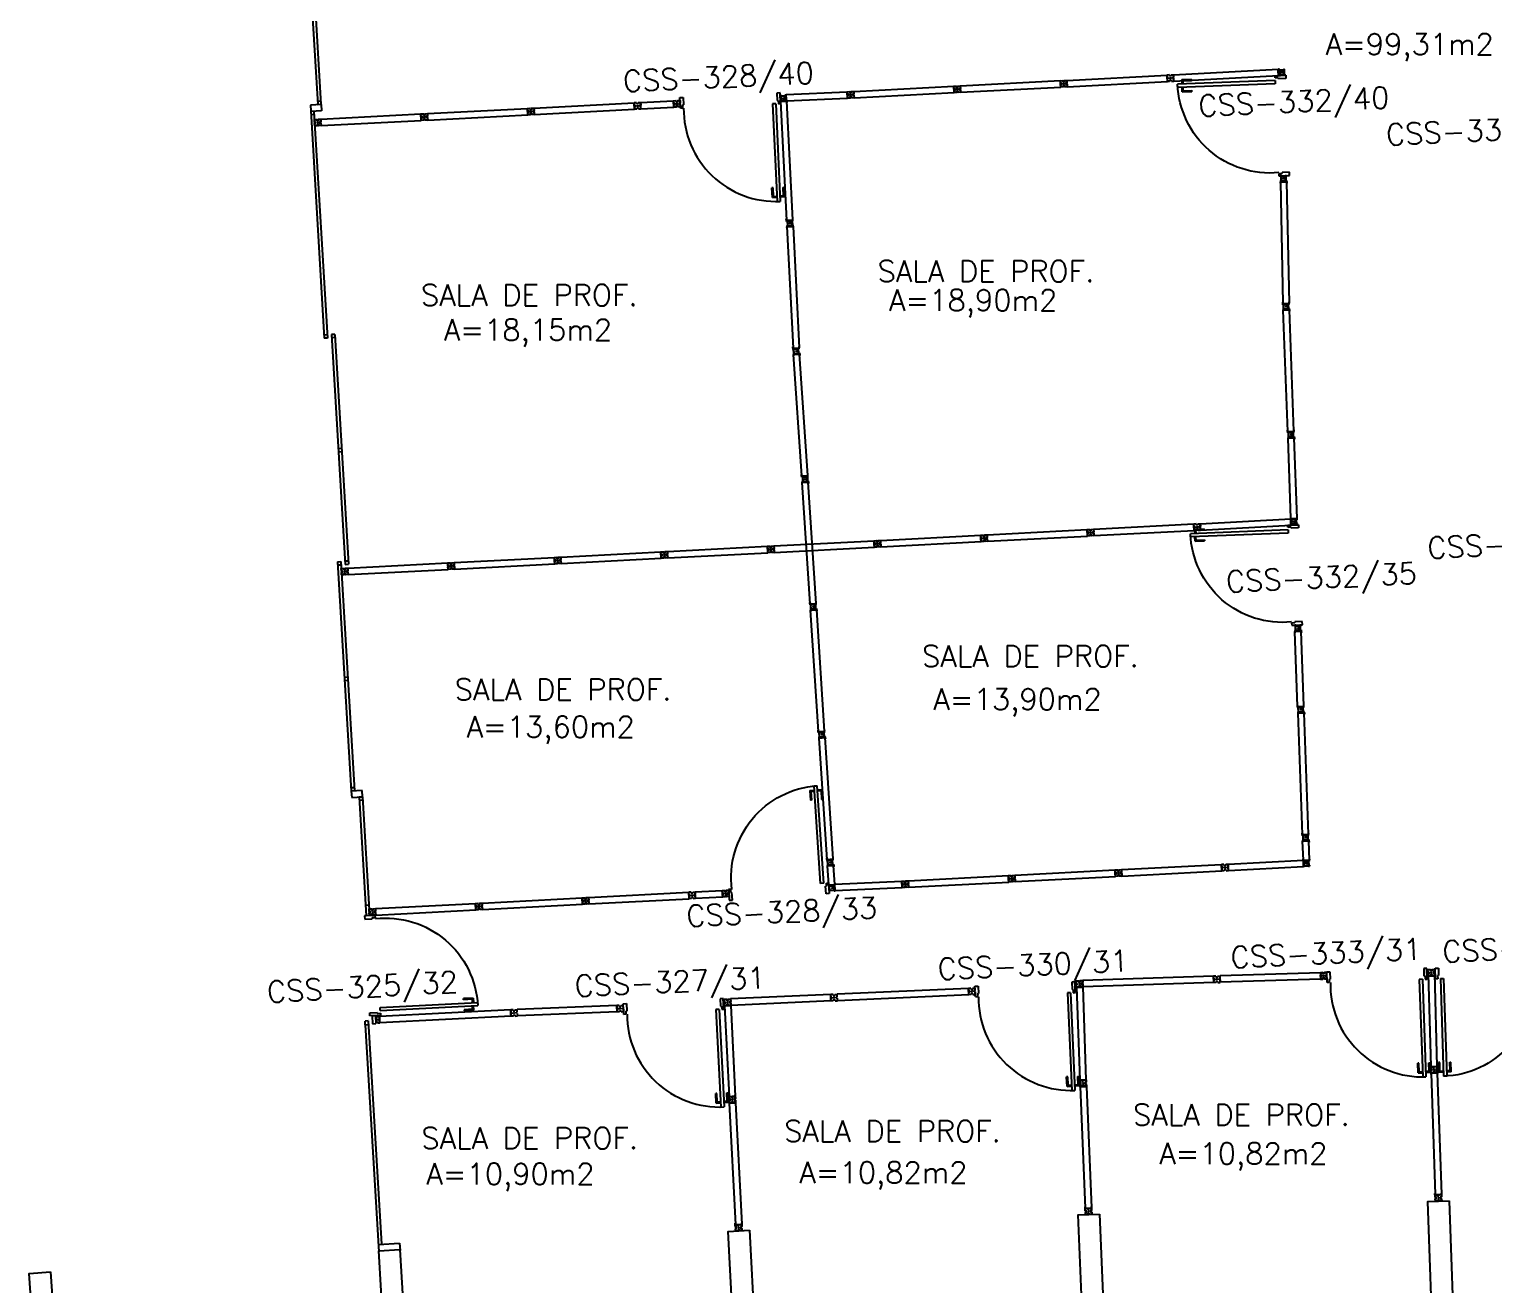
# Model space of a CAD drawing. Extents: x -152 to 150, y 325 to 437.
# Drawn here: x -25.86 to -12.14, y 384.86 to 396.62 of the extents above; entities that cross this region are included whole.
import ezdxf
from ezdxf.enums import TextEntityAlignment as Align

# ---------------------------------------------------------------- set-up
doc = ezdxf.new("R2010")
doc.units = 0
doc.header["$LTSCALE"] = 0.01
doc.header["$MEASUREMENT"] = 0
doc.layers.get('0').update_dxf_attribs({"linetype": 'CONTINUOUS'})
for name, color, linetype in [('AREA', 2, 'CONTINUOUS'), ('CARIMBO', 7, 'CONTINUOUS'), ('DIV', 2, 'CONTINUOUS'), ('ESQ', 1, 'CONTINUOUS'), ('ESTR', 3, 'CONTINUOUS'), ('TEXTO', 2, 'CONTINUOUS'), ('TEXTO-ENDEREÇO', 2, 'CONTINUOUS')]:
    doc.layers.add(name, color=color, linetype=linetype)
doc.styles.add('UNB-100', font='simplex.shx', dxfattribs={"height": 3})
doc.styles.add('UNB-100-1', font='simplex.shx', dxfattribs={"height": 0.2})

# ---------------------------------------------------------------- blocks, each defined once
blk = doc.blocks.new('PILAR-SSC')
blk.add_lwpolyline([(0.203, -42.962), (0.203, -44.462), (0.003, -44.462), (0.003, -42.962)], close=True)
blk = doc.blocks.new('DIVMT-SSC')
for p, q in [((0, 0.005), (0, -0.005)), ((0, -0.005), (0, 0.005)), ((-0.03, -0.03), (-0.03, -0.97)), ((0.006, -0.03), (-0.006, -0.03)), ((-0.005, 0), (0.005, 0)), ((0.005, 0), (-0.005, 0)), ((0.006, -0.02), (0.006, -0.03)), ((0.03, -0.03), (0.03, -0.97)), ((0.03, -0.97), (-0.03, -0.97)), ((-0.006, -0.98), (-0.006, -0.97)), ((-0.006, -0.98), (0.006, -0.98)), ((0.006, -1.001), (-0.006, -1.001)), ((0.005, -0.97), (-0.005, -0.97)), ((0, -0.994), (0, -1.007)), ((0, -1.02), (0, -1.021)), ((0.006, -0.98), (0.006, -0.97))]:
    blk.add_line(p, q)
blk.add_lwpolyline([(0.006, -0.02), (-0.006, -0.02), (0.006, -0.02), (0.006, -0.03), (0.03, -0.03), (0.03, -0.008), (0.02, -0.008), (0.02, 0.008), (0.03, 0.008), (0.03, 0.03), (0.006, 0.03), (0.006, 0.02), (-0.006, 0.02), (-0.006, 0.03), (-0.03, 0.03), (-0.03, 0.008), (-0.02, 0.008), (-0.02, -0.008), (-0.03, -0.008), (-0.03, -0.03), (-0.006, -0.03), (-0.006, -0.02), (-0.006, -0.03)])
blk = doc.blocks.new('PDV2E-SSC')
at = {"layer": 'DIV'}
for p, q in [((0.076, 0.05), (0.076, 0.965)), ((0.106, 0.965), (0.076, 0.965)), ((0.106, 0.05), (0.106, 0.965)), ((0.034, 0.925), (0.034, 0.835)), ((0.034, 0.925), (0.074, 0.925)), ((0.044, 0.835), (0.034, 0.835)), ((0.044, 0.915), (0.044, 0.835)), ((0.044, 0.915), (0.074, 0.915)), ((0.148, 0.925), (0.108, 0.925)), ((0.138, 0.915), (0.108, 0.915)), ((0.138, 0.915), (0.138, 0.835)), ((0.138, 0.835), (0.148, 0.835)), ((0.148, 0.925), (0.148, 0.835)), ((0.031, 0.05), (0.031, -0.05)), ((0.051, 0.05), (0.031, 0.05)), ((0.051, 0.02), (0.051, 0.05)), ((0.051, 0.02), (0.061, 0.02)), ((0.061, -0.05), (0.061, 0.02)), ((0.076, 0.05), (0.106, 0.05)), ((0.95, 0.02), (0.94, 0.02)), ((0.94, -0.05), (0.94, 0.02)), ((0.95, 0.02), (0.95, 0.05)), ((0.95, 0.05), (0.97, 0.05)), ((0.97, 0.05), (0.97, 0.035)), ((0.97, 0.035), (0.97, -0.035)), ((0.031, -0.05), (0.061, -0.05)), ((0.97, -0.05), (0.94, -0.05)), ((0.97, -0.035), (0.97, -0.05))]:
    blk.add_line(p, q, dxfattribs=at)
at = {"layer": 'DIV', "color": 1}
blk.add_arc((0.076, 0.1), 0.865, 356.6786, 90, dxfattribs=at)
blk = doc.blocks.new('MTINI-SSC')
for p, q in [((-0.03, 0.008), (-0.03, 0.028)), ((-0.03, 0.028), (-0.008, 0.028)), ((-0.03, 0.008), (-0.02, 0.008)), ((-0.02, 0), (-0.02, 0.008)), ((-0.001, 0), (-0.02, 0)), ((-0.008, 0.019), (-0.008, 0.028)), ((0.008, 0.019), (-0.008, 0.019)), ((0.005, 0), (-0.005, 0)), ((0.02, 0), (-0.001, 0)), ((0, -0.005), (0, 0.005)), ((0.008, 0.019), (0.008, 0.028)), ((0.03, 0.028), (0.008, 0.028)), ((0.03, 0.008), (0.02, 0.008)), ((0.02, 0), (0.02, 0.008)), ((0.03, 0.008), (0.03, 0.028))]:
    blk.add_line(p, q)
blk = doc.blocks.new('A$C73356FFD')
at = {"layer": 'DIV'}
for p, q in [((0.025, 0.03), (0.035, 0.03)), ((0.035, 0.03), (0.025, 0.03)), ((0.03, 0.025), (0.03, 0.035)), ((0.03, 0.035), (0.03, 0.025))]:
    blk.add_line(p, q, dxfattribs=at)
blk.add_lwpolyline([(0.009, 0.036), (0, 0.036), (0, 0.06), (0.022, 0.06), (0.022, 0.05), (0.038, 0.05), (0.038, 0.06), (0.06, 0.06), (0.06, 0.036), (0.05, 0.036), (0.05, 0.024), (0.06, 0.024), (0.06, 0), (0.038, 0), (0.038, 0.01), (0.022, 0.01), (0.022, 0), (0, 0), (0, 0.024), (0.009, 0.024)], close=True, dxfattribs=at)
blk = doc.blocks.new('A$C282A6B1B')
at = {"linetype": 'Continuous'}
blk.add_blockref('A$C73356FFD', (0, 0), dxfattribs=at)
blk = doc.blocks.new('DIV12-SSC')
for p, q in [((-0.005, 0), (0.005, 0)), ((0, -0.005), (0, 0.005)), ((0.024, 0.019), (0.029, 0.019)), ((0.024, 0.019), (0.024, 0.017)), ((0.024, 0.017), (0.029, 0.017)), ((0.029, 0.03), (0.043, 0.03)), ((0.029, 0.019), (0.029, 0.03)), ((0.029, -0.017), (0.029, 0.017)), ((0.03, 0.029), (1.169, 0.029)), ((0.03, -0.029), (0.03, 0.029)), ((0.043, 0.03), (0.043, 0.029)), ((1.157, 0.03), (1.157, 0.029)), ((1.171, 0.03), (1.157, 0.03)), ((1.169, -0.029), (1.169, 0.029)), ((1.171, 0.019), (1.171, 0.03)), ((1.176, 0.019), (1.171, 0.019)), ((1.176, 0.017), (1.171, 0.017)), ((1.171, -0.017), (1.171, 0.017)), ((1.176, 0.019), (1.176, 0.017)), ((1.195, 0), (1.205, 0)), ((1.2, -0.005), (1.2, 0.005)), ((0.024, -0.017), (0.029, -0.017)), ((0.024, -0.017), (0.024, -0.019)), ((0.024, -0.019), (0.029, -0.019)), ((0.029, -0.031), (0.029, -0.019)), ((0.029, -0.031), (0.043, -0.031)), ((0.03, -0.029), (1.169, -0.029)), ((0.043, -0.029), (0.043, -0.031)), ((1.157, -0.029), (1.157, -0.031)), ((1.171, -0.031), (1.157, -0.031)), ((1.176, -0.017), (1.171, -0.017)), ((1.176, -0.019), (1.171, -0.019)), ((1.171, -0.031), (1.171, -0.019)), ((1.176, -0.017), (1.176, -0.019))]:
    blk.add_line(p, q)
blk = doc.blocks.new('MTDIV-SSC')
for p, q in [((-0.0185, 0.0285), (-0.0285, 0.0285)), ((-0.0285, 0.0185), (-0.0285, 0.0285)), ((-0.0265, 0.0185), (-0.0285, 0.0185)), ((-0.0265, 0.0265), (-0.0185, 0.0265)), ((-0.0265, 0.0235), (-0.0265, 0.0265)), ((-0.0215, 0.0235), (-0.0265, 0.0235)), ((-0.0265, 0.0235), (0.0265, 0.0235)), ((-0.0265, 0.0215), (-0.0235, 0.0215)), ((-0.0265, 0.0185), (-0.0265, 0.0215)), ((-0.0235, 0.0215), (-0.0235, -0.0215)), ((-0.0215, 0.0235), (-0.0215, 0.0215)), ((-0.0215, 0.0215), (0.0215, 0.0215)), ((-0.0215, 0.0195), (-0.0215, -0.0195)), ((-0.0215, 0.0195), (0.0195, 0.0195)), ((-0.0185, 0.0265), (-0.0185, 0.0285)), ((-0.0049, 0), (0.0049, 0)), ((0, -0.0049), (0, 0.0049)), ((0.0195, 0.0095), (0.0115, 0.0095)), ((0.0115, 0.0095), (0.0115, 0.0075)), ((0.0215, 0.0075), (0.0115, 0.0075)), ((0.0135, 0.0075), (0.0135, 0.0055)), ((0.0215, 0.0055), (0.0135, 0.0055)), ((0.0185, 0.0285), (0.0285, 0.0285)), ((0.0185, 0.0265), (0.0185, 0.0285)), ((0.0185, 0.0265), (0.0265, 0.0265)), ((0.0195, 0.0195), (0.0195, 0.0095)), ((0.0215, 0.0235), (0.0265, 0.0235)), ((0.0215, 0.0235), (0.0215, 0.0075)), ((0.0215, 0.0055), (0.0215, -0.0055)), ((0.0265, 0.0215), (0.0235, 0.0215)), ((0.0235, 0.0215), (0.0235, -0.0215)), ((0.0265, 0.0235), (0.0265, 0.0265)), ((0.0265, 0.0185), (0.0265, 0.0215)), ((0.0265, 0.0185), (0.0285, 0.0185)), ((0.0285, 0.0185), (0.0285, 0.0285)), ((-0.0285, -0.0185), (-0.0265, -0.0185)), ((-0.0285, -0.0185), (-0.0285, -0.0285)), ((-0.0185, -0.0285), (-0.0285, -0.0285)), ((-0.0265, -0.0185), (-0.0265, -0.0215)), ((-0.0265, -0.0215), (-0.0235, -0.0215)), ((-0.0215, -0.0235), (-0.0265, -0.0235)), ((-0.0265, -0.0235), (-0.0265, -0.0265)), ((0.0265, -0.0235), (-0.0265, -0.0235)), ((-0.0185, -0.0265), (-0.0265, -0.0265)), ((-0.0215, -0.0195), (0.0195, -0.0195)), ((-0.0215, -0.0215), (-0.0215, -0.0235)), ((-0.0215, -0.0215), (0.0215, -0.0215)), ((-0.0185, -0.0265), (-0.0185, -0.0285)), ((0.0215, -0.0075), (0.0115, -0.0075)), ((0.0115, -0.0075), (0.0115, -0.0095)), ((0.0195, -0.0095), (0.0115, -0.0095)), ((0.0215, -0.0055), (0.0135, -0.0055)), ((0.0135, -0.0055), (0.0135, -0.0075)), ((0.0265, -0.0265), (0.0185, -0.0265)), ((0.0185, -0.0265), (0.0185, -0.0285)), ((0.0185, -0.0285), (0.0285, -0.0285)), ((0.0195, -0.0095), (0.0195, -0.0195)), ((0.0215, -0.0075), (0.0215, -0.0235)), ((0.0215, -0.0235), (0.0265, -0.0235)), ((0.0265, -0.0215), (0.0235, -0.0215)), ((0.0285, -0.0185), (0.0265, -0.0185)), ((0.0265, -0.0185), (0.0265, -0.0215)), ((0.0265, -0.0235), (0.0265, -0.0265)), ((0.0285, -0.0185), (0.0285, -0.0285))]:
    blk.add_line(p, q)

msp = doc.modelspace()

# ---------------------------------------------------------------- linework, layer by layer
at = {"layer": 'DIV'}
for p, q in [((-15.18, 396.194), (-15.202, 396.193)), ((-15.201, 396.169), (-15.202, 396.193)), ((-15.18, 396.194), (-15.18, 396.184)), ((-15.164, 396.185), (-15.18, 396.184)), ((-15.164, 396.195), (-15.142, 396.196)), ((-15.164, 396.195), (-15.164, 396.185)), ((-15.142, 396.196), (-14.16, 396.248)), ((-15.142, 396.196), (-15.141, 396.172)), ((-15.139, 396.136), (-15.142, 396.196)), ((-15.142, 396.196), (-15.141, 396.175)), ((-15.141, 396.175), (-15.142, 396.193)), ((-15.139, 396.136), (-14.158, 396.188)), ((-14.158, 396.188), (-14.16, 396.248)), ((-14.15, 396.224), (-14.159, 396.224)), ((-14.159, 396.213), (-14.159, 396.223)), ((-14.149, 396.212), (-14.159, 396.212)), ((-14.15, 396.224), (-14.149, 396.212)), ((-14.135, 396.218), (-14.122, 396.219)), ((-14.134, 396.218), (-14.123, 396.219)), ((-14.128, 396.212), (-14.129, 396.225)), ((-14.129, 396.224), (-14.128, 396.213)), ((-14.109, 396.219), (-14.108, 396.219)), ((-15.191, 396.169), (-15.201, 396.169)), ((-15.191, 396.157), (-15.2, 396.157)), ((-15.2, 396.157), (-15.199, 396.133)), ((-15.177, 396.134), (-15.199, 396.133)), ((-15.191, 396.157), (-15.191, 396.169)), ((-15.162, 396.145), (-15.178, 396.144)), ((-15.177, 396.134), (-15.178, 396.144)), ((-15.165, 396.165), (-15.176, 396.164)), ((-15.176, 396.164), (-15.165, 396.165)), ((-15.17, 396.159), (-15.171, 396.17)), ((-15.171, 396.17), (-15.17, 396.159)), ((-15.161, 396.135), (-15.162, 396.145)), ((-15.161, 396.135), (-15.139, 396.136)), ((-15.15, 396.16), (-15.15, 396.172)), ((-15.15, 396.172), (-15.141, 396.172)), ((-15.15, 396.172), (-15.15, 396.16)), ((-15.15, 396.172), (-15.141, 396.172)), ((-15.15, 396.16), (-15.14, 396.16)), ((-15.15, 396.16), (-15.14, 396.16)), ((-15.14, 396.161), (-15.141, 396.171)), ((-15.139, 396.136), (-15.14, 396.16)), ((-20.173, 395.934), (-20.195, 395.933)), ((-20.194, 395.909), (-20.195, 395.933)), ((-20.185, 395.909), (-20.194, 395.909)), ((-20.184, 395.897), (-20.185, 395.909)), ((-20.173, 395.934), (-20.173, 395.924)), ((-20.157, 395.925), (-20.173, 395.924)), ((-20.159, 395.904), (-20.169, 395.904)), ((-20.169, 395.904), (-20.159, 395.904)), ((-20.164, 395.899), (-20.164, 395.909)), ((-20.164, 395.909), (-20.164, 395.899)), ((-20.157, 395.935), (-20.135, 395.936)), ((-20.157, 395.935), (-20.157, 395.925)), ((-20.144, 395.911), (-20.134, 395.912)), ((-20.144, 395.911), (-20.134, 395.912)), ((-20.143, 395.899), (-20.144, 395.911)), ((-20.144, 395.911), (-20.143, 395.899)), ((-20.143, 395.899), (-20.134, 395.9)), ((-20.143, 395.899), (-20.134, 395.9)), ((-20.135, 395.936), (-19.825, 395.952)), ((-20.135, 395.936), (-20.134, 395.912)), ((-20.132, 395.876), (-20.135, 395.936)), ((-20.135, 395.936), (-20.134, 395.915)), ((-20.134, 395.915), (-20.135, 395.933)), ((-20.134, 395.901), (-20.134, 395.911)), ((-20.132, 395.876), (-20.134, 395.9)), ((-19.822, 395.892), (-19.825, 395.952)), ((-19.815, 395.928), (-19.824, 395.928)), ((-19.824, 395.917), (-19.824, 395.927)), ((-19.814, 395.916), (-19.823, 395.916)), ((-19.815, 395.928), (-19.814, 395.916)), ((-19.8, 395.923), (-19.786, 395.924)), ((-19.793, 395.917), (-19.794, 395.93)), ((-19.774, 395.924), (-19.773, 395.925)), ((-18.826, 395.947), (-18.814, 395.948)), ((-18.826, 395.947), (-18.826, 395.933)), ((-18.824, 395.933), (-18.826, 395.933)), ((-18.824, 395.945), (-18.767, 395.948)), ((-18.824, 395.945), (-18.767, 394.833)), ((-18.815, 395.953), (-18.814, 395.948)), ((-18.813, 395.953), (-18.815, 395.953)), ((-18.813, 395.953), (-18.812, 395.948)), ((-18.812, 395.948), (-18.779, 395.949)), ((-18.802, 395.977), (-18.792, 395.977)), ((-18.798, 395.982), (-18.797, 395.972)), ((-18.78, 395.954), (-18.779, 395.949)), ((-18.778, 395.954), (-18.78, 395.954)), ((-18.778, 395.954), (-18.777, 395.949)), ((-18.777, 395.949), (-18.765, 395.95)), ((-18.771, 396.01), (-18.198, 396.037)), ((-18.767, 395.95), (-18.771, 396.01)), ((-18.769, 395.975), (-18.769, 395.985)), ((-18.767, 395.95), (-18.195, 395.977)), ((-18.767, 395.948), (-18.71, 394.836)), ((-18.765, 395.936), (-18.767, 395.936)), ((-18.765, 395.95), (-18.765, 395.936)), ((-18.195, 395.977), (-18.198, 396.037)), ((-18.187, 396.013), (-18.197, 396.013)), ((-18.196, 396.002), (-18.197, 396.012)), ((-18.187, 396.001), (-18.196, 396.001)), ((-18.187, 396.013), (-18.187, 396.001)), ((-18.173, 396.008), (-18.159, 396.009)), ((-18.166, 396.002), (-18.166, 396.015)), ((-18.147, 396.009), (-18.146, 396.009)), ((-20.184, 395.897), (-20.193, 395.897)), ((-20.193, 395.897), (-20.192, 395.873)), ((-20.17, 395.874), (-20.192, 395.873)), ((-20.155, 395.885), (-20.171, 395.884)), ((-20.17, 395.874), (-20.171, 395.884)), ((-20.154, 395.875), (-20.155, 395.885)), ((-20.154, 395.875), (-20.132, 395.876)), ((-20.132, 395.876), (-19.822, 395.892)), ((-18.768, 394.846), (-18.77, 394.846)), ((-18.769, 394.831), (-18.77, 394.846)), ((-18.769, 394.831), (-18.757, 394.832)), ((-18.767, 394.833), (-18.71, 394.836)), ((-18.757, 394.827), (-18.757, 394.832)), ((-18.755, 394.827), (-18.757, 394.827)), ((-18.755, 394.832), (-18.722, 394.834)), ((-18.755, 394.827), (-18.755, 394.832)), ((-18.742, 394.804), (-18.732, 394.805)), ((-18.738, 394.809), (-18.737, 394.799)), ((-18.722, 394.829), (-18.722, 394.834)), ((-18.72, 394.829), (-18.722, 394.829)), ((-18.72, 394.834), (-18.708, 394.834)), ((-18.72, 394.829), (-18.72, 394.834)), ((-18.709, 394.849), (-18.711, 394.849)), ((-18.708, 394.834), (-18.709, 394.849)), ((-14.069, 392.794), (-14.057, 392.794)), ((-14.069, 392.794), (-14.069, 392.78)), ((-14.067, 392.78), (-14.069, 392.78)), ((-14.067, 392.792), (-14.01, 392.794)), ((-14.04, 392.037), (-14.067, 392.792)), ((-14.056, 392.799), (-14.058, 392.799)), ((-14.058, 392.799), (-14.057, 392.794)), ((-14.056, 392.799), (-14.055, 392.794)), ((-14.055, 392.794), (-14.022, 392.796)), ((-14.045, 392.823), (-14.035, 392.824)), ((-14.04, 392.818), (-14.04, 392.829)), ((-14.021, 392.801), (-14.023, 392.801)), ((-14.023, 392.801), (-14.022, 392.796)), ((-14.021, 392.801), (-14.02, 392.796)), ((-14.02, 392.796), (-14.008, 392.796)), ((-13.983, 392.039), (-14.01, 392.794)), ((-14.008, 392.782), (-14.01, 392.782)), ((-14.008, 392.796), (-14.008, 392.782)), ((-14.929, 391.987), (-14.951, 391.986)), ((-14.949, 391.962), (-14.951, 391.986)), ((-14.94, 391.963), (-14.949, 391.962)), ((-14.939, 391.951), (-14.949, 391.95)), ((-14.949, 391.95), (-14.947, 391.926)), ((-14.926, 391.927), (-14.947, 391.926)), ((-14.939, 391.951), (-14.94, 391.963)), ((-14.929, 391.987), (-14.928, 391.977)), ((-14.912, 391.978), (-14.928, 391.977)), ((-14.91, 391.938), (-14.926, 391.937)), ((-14.926, 391.927), (-14.926, 391.937)), ((-14.914, 391.958), (-14.924, 391.957)), ((-14.924, 391.957), (-14.914, 391.958)), ((-14.919, 391.952), (-14.919, 391.963)), ((-14.919, 391.963), (-14.919, 391.952)), ((-14.913, 391.988), (-14.891, 391.989)), ((-14.913, 391.988), (-14.912, 391.978)), ((-14.91, 391.928), (-14.91, 391.938)), ((-14.91, 391.928), (-14.888, 391.929)), ((-14.898, 391.953), (-14.899, 391.965)), ((-14.899, 391.965), (-14.889, 391.965)), ((-14.899, 391.965), (-14.898, 391.953)), ((-14.899, 391.965), (-14.889, 391.965)), ((-14.898, 391.953), (-14.889, 391.953)), ((-14.898, 391.953), (-14.889, 391.953)), ((-14.891, 391.989), (-14.042, 392.035)), ((-14.891, 391.989), (-14.889, 391.965)), ((-14.888, 391.929), (-14.891, 391.989)), ((-14.891, 391.989), (-14.89, 391.968)), ((-14.89, 391.968), (-14.891, 391.986)), ((-14.889, 391.954), (-14.889, 391.964)), ((-14.888, 391.929), (-14.889, 391.953)), ((-14.888, 391.929), (-14.04, 391.975)), ((-14.042, 392.035), (-14.042, 392.049)), ((-14.04, 392.049), (-14.042, 392.049)), ((-14.04, 391.976), (-14.042, 392.036)), ((-14.042, 392.035), (-14.03, 392.035)), ((-14.032, 392.013), (-14.041, 392.012)), ((-14.041, 392.001), (-14.041, 392.011)), ((-14.031, 392.001), (-14.041, 392)), ((-14.04, 392.037), (-13.983, 392.039)), ((-14.032, 392.013), (-14.031, 392.001)), ((-14.03, 392.03), (-14.03, 392.035)), ((-14.028, 392.03), (-14.03, 392.03)), ((-14.028, 392.035), (-13.995, 392.036)), ((-14.028, 392.03), (-14.028, 392.035)), ((-14.017, 392.007), (-14.004, 392.007)), ((-14.01, 392.001), (-14.011, 392.013)), ((-13.995, 392.031), (-13.995, 392.036)), ((-13.993, 392.031), (-13.995, 392.031)), ((-13.993, 392.036), (-13.981, 392.037)), ((-13.993, 392.031), (-13.993, 392.036)), ((-13.991, 392.008), (-13.99, 392.008)), ((-13.981, 392.051), (-13.983, 392.051)), ((-13.981, 392.037), (-13.981, 392.051)), ((-14.005, 390.982), (-13.993, 390.982)), ((-14.005, 390.982), (-14.004, 390.968)), ((-14.002, 390.968), (-14.004, 390.968)), ((-14.003, 390.98), (-13.946, 390.982)), ((-13.978, 390.276), (-14.003, 390.98)), ((-13.991, 390.987), (-13.993, 390.987)), ((-13.993, 390.987), (-13.993, 390.982)), ((-13.991, 390.987), (-13.991, 390.982)), ((-13.991, 390.982), (-13.958, 390.984)), ((-13.98, 391.011), (-13.97, 391.012)), ((-13.975, 391.006), (-13.975, 391.017)), ((-13.956, 390.989), (-13.958, 390.989)), ((-13.958, 390.989), (-13.958, 390.984)), ((-13.956, 390.989), (-13.956, 390.984)), ((-13.956, 390.984), (-13.944, 390.984)), ((-13.921, 390.278), (-13.946, 390.982)), ((-13.943, 390.97), (-13.945, 390.97)), ((-13.944, 390.984), (-13.943, 390.97)), ((-13.979, 390.274), (-13.98, 390.289)), ((-13.978, 390.289), (-13.98, 390.289)), ((-13.979, 390.274), (-13.967, 390.275)), ((-13.978, 390.276), (-13.921, 390.278)), ((-13.967, 390.27), (-13.967, 390.275)), ((-13.965, 390.275), (-13.932, 390.276)), ((-13.965, 390.27), (-13.965, 390.275)), ((-13.932, 390.271), (-13.932, 390.276)), ((-13.931, 390.276), (-13.919, 390.277)), ((-13.93, 390.271), (-13.931, 390.276)), ((-13.919, 390.291), (-13.921, 390.291)), ((-13.919, 390.277), (-13.919, 390.291)), ((-13.965, 390.27), (-13.967, 390.27)), ((-13.953, 390.247), (-13.943, 390.247)), ((-13.948, 390.242), (-13.948, 390.252)), ((-13.93, 390.271), (-13.932, 390.271)), ((-13.909, 389.048), (-13.898, 389.048)), ((-13.903, 389.043), (-13.904, 389.053)), ((-13.933, 389.018), (-13.921, 389.019)), ((-13.933, 389.018), (-13.932, 389.004)), ((-13.93, 389.004), (-13.932, 389.004)), ((-13.931, 389.016), (-13.874, 389.018)), ((-13.924, 388.836), (-13.931, 389.016)), ((-13.919, 389.024), (-13.921, 389.024)), ((-13.921, 389.024), (-13.921, 389.019)), ((-13.919, 389.024), (-13.919, 389.019)), ((-13.919, 389.019), (-13.886, 389.02)), ((-13.884, 389.025), (-13.886, 389.025)), ((-13.886, 389.025), (-13.886, 389.02)), ((-13.884, 389.025), (-13.884, 389.02)), ((-13.884, 389.02), (-13.872, 389.021)), ((-13.867, 388.838), (-13.874, 389.018)), ((-13.871, 389.006), (-13.873, 389.006)), ((-13.872, 389.021), (-13.871, 389.006)), ((-18.386, 388.786), (-18.374, 388.787)), ((-18.386, 388.786), (-18.385, 388.772)), ((-18.383, 388.772), (-18.385, 388.772)), ((-18.383, 388.784), (-18.327, 388.788)), ((-18.371, 388.604), (-18.383, 388.784)), ((-18.374, 388.792), (-18.374, 388.787)), ((-18.372, 388.792), (-18.374, 388.792)), ((-18.372, 388.792), (-18.372, 388.787)), ((-18.372, 388.787), (-18.339, 388.789)), ((-18.362, 388.816), (-18.352, 388.817)), ((-18.357, 388.811), (-18.357, 388.821)), ((-18.339, 388.794), (-18.339, 388.789)), ((-18.337, 388.794), (-18.339, 388.794)), ((-18.337, 388.794), (-18.337, 388.789)), ((-18.337, 388.789), (-18.325, 388.79)), ((-18.314, 388.608), (-18.327, 388.788)), ((-18.324, 388.776), (-18.326, 388.775)), ((-18.325, 388.79), (-18.324, 388.776)), ((-14.668, 388.797), (-14.69, 388.796)), ((-14.689, 388.772), (-14.69, 388.796)), ((-14.679, 388.773), (-14.689, 388.772)), ((-14.679, 388.761), (-14.679, 388.773)), ((-14.668, 388.797), (-14.668, 388.787)), ((-14.652, 388.788), (-14.668, 388.787)), ((-14.654, 388.768), (-14.664, 388.767)), ((-14.664, 388.767), (-14.654, 388.768)), ((-14.658, 388.763), (-14.659, 388.773)), ((-14.659, 388.773), (-14.658, 388.763)), ((-14.652, 388.798), (-14.63, 388.799)), ((-14.652, 388.798), (-14.652, 388.788)), ((-14.638, 388.763), (-14.638, 388.775)), ((-14.638, 388.775), (-14.629, 388.775)), ((-14.638, 388.775), (-14.638, 388.763)), ((-14.638, 388.775), (-14.629, 388.775)), ((-14.63, 388.799), (-13.924, 388.836)), ((-14.63, 388.799), (-14.629, 388.775)), ((-14.627, 388.739), (-14.63, 388.799)), ((-14.63, 388.799), (-14.629, 388.778)), ((-14.629, 388.778), (-14.63, 388.796)), ((-14.628, 388.764), (-14.629, 388.774)), ((-14.627, 388.739), (-13.922, 388.776)), ((-13.926, 388.834), (-13.927, 388.849)), ((-13.925, 388.849), (-13.927, 388.849)), ((-13.926, 388.834), (-13.914, 388.835)), ((-13.924, 388.836), (-13.867, 388.838)), ((-13.922, 388.777), (-13.924, 388.837)), ((-13.913, 388.814), (-13.923, 388.813)), ((-13.923, 388.802), (-13.923, 388.812)), ((-13.913, 388.802), (-13.923, 388.801)), ((-13.914, 388.83), (-13.914, 388.835)), ((-13.912, 388.83), (-13.914, 388.83)), ((-13.913, 388.814), (-13.913, 388.802)), ((-13.912, 388.835), (-13.879, 388.836)), ((-13.912, 388.83), (-13.912, 388.835)), ((-13.9, 388.807), (-13.89, 388.807)), ((-13.899, 388.808), (-13.885, 388.808)), ((-13.894, 388.802), (-13.895, 388.812)), ((-13.892, 388.802), (-13.892, 388.814)), ((-13.879, 388.831), (-13.879, 388.836)), ((-13.877, 388.831), (-13.879, 388.831)), ((-13.877, 388.831), (-13.877, 388.836)), ((-13.877, 388.836), (-13.865, 388.836)), ((-13.873, 388.809), (-13.872, 388.809)), ((-13.866, 388.851), (-13.868, 388.851)), ((-13.865, 388.836), (-13.866, 388.851)), ((-18.314, 388.611), (-17.686, 388.64)), ((-17.683, 388.58), (-17.686, 388.64)), ((-14.679, 388.761), (-14.688, 388.76)), ((-14.688, 388.76), (-14.687, 388.736)), ((-14.665, 388.737), (-14.687, 388.736)), ((-14.65, 388.748), (-14.666, 388.747)), ((-14.665, 388.737), (-14.666, 388.747)), ((-14.649, 388.738), (-14.65, 388.748)), ((-14.649, 388.738), (-14.627, 388.739)), ((-14.638, 388.763), (-14.628, 388.763)), ((-14.638, 388.763), (-14.628, 388.763)), ((-14.627, 388.739), (-14.628, 388.763)), ((-19.661, 388.537), (-19.683, 388.536)), ((-19.682, 388.512), (-19.683, 388.536)), ((-19.673, 388.512), (-19.682, 388.512)), ((-19.672, 388.5), (-19.682, 388.5)), ((-19.682, 388.5), (-19.68, 388.476)), ((-19.672, 388.5), (-19.673, 388.512)), ((-19.661, 388.537), (-19.661, 388.527)), ((-19.645, 388.528), (-19.661, 388.527)), ((-19.647, 388.508), (-19.657, 388.507)), ((-19.657, 388.507), (-19.647, 388.508)), ((-19.652, 388.502), (-19.652, 388.512)), ((-19.652, 388.512), (-19.652, 388.502)), ((-19.645, 388.538), (-19.623, 388.539)), ((-19.645, 388.538), (-19.645, 388.528)), ((-19.632, 388.514), (-19.622, 388.515)), ((-19.632, 388.514), (-19.622, 388.515)), ((-19.631, 388.502), (-19.632, 388.514)), ((-19.632, 388.514), (-19.631, 388.502)), ((-19.631, 388.502), (-19.622, 388.503)), ((-19.631, 388.502), (-19.622, 388.503)), ((-19.623, 388.539), (-19.369, 388.552)), ((-19.623, 388.539), (-19.622, 388.515)), ((-19.62, 388.479), (-19.623, 388.539)), ((-19.623, 388.539), (-19.622, 388.518)), ((-19.622, 388.518), (-19.623, 388.536)), ((-19.622, 388.504), (-19.622, 388.514)), ((-19.62, 388.479), (-19.622, 388.503)), ((-19.62, 388.479), (-19.365, 388.492)), ((-19.365, 388.492), (-19.369, 388.552)), ((-19.358, 388.529), (-19.367, 388.528)), ((-19.367, 388.517), (-19.367, 388.527)), ((-19.357, 388.517), (-19.367, 388.516)), ((-19.358, 388.529), (-19.357, 388.517)), ((-19.343, 388.523), (-19.33, 388.524)), ((-19.336, 388.517), (-19.337, 388.53)), ((-19.317, 388.525), (-19.316, 388.525)), ((-18.372, 388.617), (-18.374, 388.616)), ((-18.373, 388.602), (-18.374, 388.616)), ((-18.373, 388.602), (-18.361, 388.603)), ((-18.371, 388.604), (-18.314, 388.608)), ((-18.361, 388.598), (-18.361, 388.603)), ((-18.359, 388.598), (-18.361, 388.598)), ((-18.359, 388.603), (-18.326, 388.605)), ((-18.359, 388.598), (-18.359, 388.603)), ((-18.346, 388.575), (-18.336, 388.576)), ((-18.341, 388.57), (-18.341, 388.581)), ((-18.326, 388.6), (-18.326, 388.605)), ((-18.324, 388.6), (-18.326, 388.6)), ((-18.324, 388.605), (-18.312, 388.606)), ((-18.324, 388.6), (-18.324, 388.605)), ((-18.313, 388.62), (-18.315, 388.62)), ((-18.311, 388.551), (-18.314, 388.611)), ((-18.312, 388.606), (-18.313, 388.62)), ((-18.311, 388.551), (-17.683, 388.58)), ((-17.675, 388.616), (-17.685, 388.616)), ((-17.684, 388.605), (-17.685, 388.615)), ((-17.675, 388.604), (-17.684, 388.604)), ((-17.675, 388.616), (-17.675, 388.604)), ((-17.661, 388.611), (-17.647, 388.612)), ((-17.654, 388.605), (-17.654, 388.618)), ((-17.635, 388.612), (-17.634, 388.613)), ((-19.658, 388.477), (-19.68, 388.476)), ((-19.643, 388.488), (-19.659, 388.487)), ((-19.658, 388.477), (-19.659, 388.487)), ((-19.642, 388.478), (-19.643, 388.488)), ((-19.642, 388.478), (-19.62, 388.479)), ((-16.029, 387.677), (-16.019, 387.678)), ((-16.024, 387.682), (-16.024, 387.672)), ((-15.997, 387.703), (-15.988, 387.704)), ((-15.997, 387.703), (-15.997, 387.691)), ((-15.997, 387.691), (-15.987, 387.692)), ((-14.765, 387.749), (-15.99, 387.709)), ((-15.988, 387.649), (-15.99, 387.709)), ((-15.987, 387.693), (-15.988, 387.703)), ((-14.764, 387.689), (-15.988, 387.649)), ((-14.764, 387.689), (-14.765, 387.749)), ((-14.743, 387.749), (-14.765, 387.749)), ((-14.755, 387.725), (-14.765, 387.725)), ((-14.755, 387.725), (-14.765, 387.725)), ((-14.755, 387.713), (-14.764, 387.713)), ((-14.755, 387.713), (-14.764, 387.713)), ((-14.742, 387.689), (-14.764, 387.689)), ((-14.755, 387.725), (-14.755, 387.713)), ((-14.755, 387.713), (-14.755, 387.725)), ((-14.743, 387.749), (-14.743, 387.739)), ((-14.743, 387.739), (-14.727, 387.74)), ((-14.742, 387.699), (-14.726, 387.7)), ((-14.742, 387.689), (-14.742, 387.699)), ((-14.729, 387.72), (-14.74, 387.719)), ((-14.74, 387.719), (-14.729, 387.72)), ((-14.735, 387.725), (-14.734, 387.715)), ((-14.734, 387.715), (-14.735, 387.725)), ((-14.728, 387.75), (-14.706, 387.751)), ((-14.728, 387.75), (-14.727, 387.74)), ((-14.726, 387.69), (-14.726, 387.7)), ((-14.726, 387.69), (-14.704, 387.691)), ((-14.714, 387.726), (-14.705, 387.727)), ((-14.714, 387.714), (-14.714, 387.726)), ((-14.714, 387.714), (-14.704, 387.715)), ((-14.705, 387.727), (-14.706, 387.751)), ((-14.704, 387.715), (-14.704, 387.691)), ((-12.755, 387.772), (-12.729, 386.903)), ((-12.754, 387.751), (-12.697, 387.753)), ((-12.732, 387.783), (-12.722, 387.783)), ((-12.727, 387.788), (-12.727, 387.778)), ((-12.695, 387.775), (-12.672, 386.905)), ((-18.353, 387.577), (-19.292, 387.536)), ((-18.331, 387.577), (-18.353, 387.577)), ((-18.351, 387.517), (-18.353, 387.577)), ((-18.342, 387.553), (-18.352, 387.553)), ((-18.342, 387.553), (-18.352, 387.553)), ((-18.342, 387.541), (-18.352, 387.541)), ((-18.342, 387.541), (-18.352, 387.541)), ((-18.342, 387.541), (-18.342, 387.553)), ((-18.342, 387.553), (-18.342, 387.541)), ((-18.331, 387.577), (-18.33, 387.567)), ((-18.33, 387.567), (-18.314, 387.568)), ((-18.327, 387.548), (-18.317, 387.548)), ((-18.317, 387.548), (-18.327, 387.548)), ((-18.322, 387.543), (-18.322, 387.553)), ((-18.322, 387.553), (-18.322, 387.543)), ((-18.315, 387.578), (-18.293, 387.579)), ((-18.315, 387.578), (-18.314, 387.568)), ((-18.302, 387.554), (-18.292, 387.555)), ((-18.301, 387.542), (-18.302, 387.554)), ((-18.301, 387.542), (-18.292, 387.543)), ((-18.292, 387.555), (-18.293, 387.579)), ((-17.061, 387.635), (-18.292, 387.58)), ((-18.292, 387.543), (-18.291, 387.519)), ((-17.058, 387.576), (-18.289, 387.52)), ((-17.039, 387.636), (-17.061, 387.635)), ((-17.061, 387.635), (-17.06, 387.612)), ((-17.058, 387.576), (-17.061, 387.635)), ((-17.061, 387.635), (-17.06, 387.615)), ((-17.06, 387.615), (-17.061, 387.632)), ((-17.05, 387.612), (-17.06, 387.612)), ((-17.05, 387.612), (-17.06, 387.612)), ((-17.059, 387.601), (-17.06, 387.611)), ((-17.05, 387.6), (-17.059, 387.6)), ((-17.058, 387.576), (-17.059, 387.6)), ((-17.05, 387.6), (-17.059, 387.6)), ((-17.036, 387.577), (-17.058, 387.576)), ((-17.05, 387.6), (-17.05, 387.612)), ((-17.05, 387.612), (-17.05, 387.6)), ((-17.039, 387.636), (-17.038, 387.626)), ((-17.038, 387.626), (-17.022, 387.627)), ((-17.037, 387.587), (-17.021, 387.587)), ((-17.036, 387.577), (-17.037, 387.587)), ((-17.035, 387.607), (-17.024, 387.607)), ((-17.024, 387.607), (-17.035, 387.607)), ((-17.029, 387.602), (-17.03, 387.612)), ((-17.03, 387.612), (-17.029, 387.602)), ((-17.023, 387.637), (-17.001, 387.638)), ((-17.023, 387.637), (-17.022, 387.627)), ((-17.02, 387.577), (-17.021, 387.587)), ((-17.02, 387.577), (-16.998, 387.578)), ((-17.009, 387.602), (-17.009, 387.614)), ((-17.009, 387.614), (-17, 387.614)), ((-17.009, 387.602), (-16.999, 387.602)), ((-17, 387.614), (-17.001, 387.638)), ((-16.999, 387.602), (-16.998, 387.578)), ((-16.051, 387.646), (-15.994, 387.648)), ((-16.051, 387.646), (-16.018, 386.777)), ((-15.991, 387.649), (-15.961, 386.779)), ((-21.351, 387.434), (-22.58, 387.373)), ((-21.329, 387.435), (-21.351, 387.434)), ((-21.351, 387.434), (-21.35, 387.41)), ((-21.348, 387.374), (-21.351, 387.434)), ((-21.351, 387.434), (-21.35, 387.413)), ((-21.35, 387.413), (-21.351, 387.431)), ((-21.341, 387.41), (-21.35, 387.41)), ((-21.341, 387.41), (-21.35, 387.41)), ((-21.35, 387.399), (-21.35, 387.409)), ((-21.34, 387.398), (-21.35, 387.398)), ((-21.348, 387.374), (-21.35, 387.398)), ((-21.34, 387.398), (-21.35, 387.398)), ((-21.34, 387.398), (-21.341, 387.41)), ((-21.341, 387.41), (-21.34, 387.398)), ((-21.329, 387.435), (-21.329, 387.425)), ((-21.329, 387.425), (-21.313, 387.425)), ((-21.325, 387.405), (-21.315, 387.405)), ((-21.315, 387.405), (-21.325, 387.405)), ((-21.32, 387.4), (-21.32, 387.41)), ((-21.32, 387.41), (-21.32, 387.4)), ((-21.313, 387.435), (-21.291, 387.437)), ((-21.313, 387.435), (-21.313, 387.425)), ((-21.3, 387.412), (-21.29, 387.413)), ((-21.299, 387.4), (-21.3, 387.412)), ((-21.299, 387.4), (-21.29, 387.401)), ((-20.357, 387.474), (-21.291, 387.437)), ((-21.29, 387.413), (-21.291, 387.437)), ((-21.29, 387.401), (-21.288, 387.377)), ((-20.354, 387.414), (-21.288, 387.377)), ((-20.335, 387.475), (-20.357, 387.474)), ((-20.357, 387.474), (-20.356, 387.453)), ((-20.354, 387.414), (-20.357, 387.474)), ((-20.357, 387.474), (-20.356, 387.45)), ((-20.356, 387.453), (-20.357, 387.471)), ((-20.346, 387.45), (-20.356, 387.45)), ((-20.346, 387.45), (-20.356, 387.45)), ((-20.355, 387.439), (-20.356, 387.449)), ((-20.346, 387.438), (-20.355, 387.438)), ((-20.354, 387.414), (-20.355, 387.438)), ((-20.346, 387.438), (-20.355, 387.438)), ((-20.332, 387.415), (-20.354, 387.414)), ((-20.346, 387.45), (-20.346, 387.438)), ((-20.346, 387.438), (-20.346, 387.45)), ((-20.335, 387.475), (-20.335, 387.465)), ((-20.335, 387.465), (-20.319, 387.466)), ((-20.333, 387.425), (-20.317, 387.426)), ((-20.332, 387.415), (-20.333, 387.425)), ((-20.32, 387.446), (-20.331, 387.445)), ((-20.331, 387.445), (-20.32, 387.446)), ((-20.326, 387.45), (-20.325, 387.44)), ((-20.325, 387.44), (-20.326, 387.45)), ((-20.319, 387.476), (-20.297, 387.477)), ((-20.319, 387.476), (-20.319, 387.466)), ((-20.316, 387.416), (-20.317, 387.426)), ((-20.316, 387.416), (-20.294, 387.417)), ((-20.305, 387.452), (-20.296, 387.453)), ((-20.305, 387.44), (-20.305, 387.452)), ((-20.305, 387.44), (-20.295, 387.441)), ((-20.296, 387.453), (-20.297, 387.477)), ((-20.295, 387.441), (-20.294, 387.417)), ((-19.348, 387.473), (-19.291, 387.476)), ((-19.348, 387.473), (-19.306, 386.622)), ((-19.326, 387.504), (-19.316, 387.505)), ((-19.321, 387.51), (-19.321, 387.5)), ((-18.351, 387.517), (-19.288, 387.476)), ((-19.288, 387.476), (-19.249, 386.625)), ((-18.329, 387.517), (-18.351, 387.517)), ((-18.329, 387.527), (-18.313, 387.528)), ((-18.329, 387.517), (-18.329, 387.527)), ((-18.313, 387.518), (-18.313, 387.528)), ((-18.313, 387.518), (-18.291, 387.519)), ((-22.589, 387.349), (-22.579, 387.349)), ((-22.589, 387.349), (-22.588, 387.337)), ((-22.588, 387.337), (-22.579, 387.337)), ((-22.577, 387.313), (-22.58, 387.373)), ((-22.579, 387.338), (-22.579, 387.348)), ((-21.348, 387.374), (-22.577, 387.313)), ((-21.326, 387.375), (-21.348, 387.374)), ((-21.327, 387.385), (-21.311, 387.386)), ((-21.326, 387.375), (-21.327, 387.385)), ((-21.31, 387.376), (-21.311, 387.386)), ((-21.31, 387.376), (-21.288, 387.377)), ((-12.73, 386.915), (-12.732, 386.915)), ((-12.731, 386.901), (-12.732, 386.915)), ((-12.731, 386.901), (-12.719, 386.901)), ((-12.729, 386.903), (-12.672, 386.905)), ((-12.719, 386.896), (-12.719, 386.901)), ((-12.717, 386.896), (-12.719, 386.896)), ((-12.717, 386.901), (-12.684, 386.903)), ((-12.717, 386.896), (-12.717, 386.901)), ((-12.705, 386.873), (-12.694, 386.874)), ((-12.7, 386.879), (-12.699, 386.868)), ((-12.684, 386.898), (-12.684, 386.903)), ((-12.682, 386.898), (-12.684, 386.898)), ((-12.682, 386.903), (-12.67, 386.903)), ((-12.682, 386.898), (-12.682, 386.903)), ((-12.671, 386.917), (-12.673, 386.917)), ((-12.67, 386.903), (-12.671, 386.917)), ((-16.02, 386.775), (-16.021, 386.789)), ((-16.019, 386.789), (-16.021, 386.789)), ((-16.02, 386.775), (-16.008, 386.775)), ((-16.018, 386.777), (-15.961, 386.779)), ((-16.008, 386.77), (-16.008, 386.775)), ((-16.006, 386.77), (-16.008, 386.77)), ((-16.006, 386.775), (-15.973, 386.777)), ((-16.006, 386.77), (-16.006, 386.775)), ((-15.994, 386.747), (-15.983, 386.748)), ((-15.989, 386.753), (-15.988, 386.742)), ((-15.973, 386.772), (-15.973, 386.777)), ((-15.971, 386.772), (-15.973, 386.772)), ((-15.971, 386.772), (-15.971, 386.777)), ((-15.971, 386.777), (-15.959, 386.777)), ((-15.96, 386.792), (-15.962, 386.792)), ((-15.959, 386.777), (-15.96, 386.792)), ((-19.307, 386.635), (-19.309, 386.635)), ((-19.308, 386.62), (-19.309, 386.635)), ((-19.308, 386.62), (-19.296, 386.621)), ((-19.306, 386.622), (-19.249, 386.625)), ((-19.296, 386.616), (-19.296, 386.621)), ((-19.294, 386.616), (-19.296, 386.616)), ((-19.294, 386.621), (-19.261, 386.623)), ((-19.294, 386.616), (-19.294, 386.621)), ((-19.281, 386.593), (-19.271, 386.594)), ((-19.276, 386.598), (-19.276, 386.588)), ((-19.261, 386.618), (-19.261, 386.623)), ((-19.259, 386.618), (-19.261, 386.618)), ((-19.259, 386.623), (-19.247, 386.623)), ((-19.259, 386.618), (-19.259, 386.623)), ((-19.248, 386.638), (-19.25, 386.638)), ((-19.247, 386.623), (-19.248, 386.638))]:
    msp.add_line(p, q, dxfattribs=at)
at = {"layer": 'ESQ'}
for p, q in [((-23.287, 398.054), (-23.16, 395.918)), ((-23.257, 398.056), (-23.13, 395.92)), ((-23.129, 395.917), (-23.229, 395.911)), ((-23.229, 395.911), (-23.099, 393.727)), ((-23.162, 395.948), (-23.131, 395.95)), ((-23.16, 395.918), (-23.129, 395.92)), ((-23.129, 395.917), (-23.126, 395.857)), ((-23.126, 395.857), (-23.226, 395.851)), ((-23.194, 395.823), (-23.224, 395.821)), ((-23.196, 395.853), (-23.069, 393.729)), ((-23.071, 393.758), (-23.101, 393.757)), ((-23.069, 393.729), (-23.099, 393.727)), ((-23.001, 393.763), (-23.031, 393.761)), ((-23.031, 393.761), (-22.902, 391.607)), ((-22.999, 393.733), (-23.029, 393.731)), ((-23.001, 393.763), (-22.872, 391.609)), ((-22.937, 392.693), (-22.967, 392.691)), ((-22.935, 392.663), (-22.965, 392.661)), ((-22.974, 391.633), (-22.944, 391.635)), ((-22.974, 391.633), (-22.846, 389.484)), ((-22.972, 391.603), (-22.942, 391.605)), ((-22.944, 391.635), (-22.816, 389.485)), ((-22.874, 391.639), (-22.904, 391.637)), ((-22.902, 391.607), (-22.872, 391.609)), ((-22.879, 390.55), (-22.909, 390.548)), ((-22.878, 390.52), (-22.908, 390.518)), ((-22.818, 389.515), (-22.848, 389.513)), ((-22.744, 389.49), (-22.846, 389.484)), ((-22.816, 389.485), (-22.846, 389.484)), ((-22.846, 389.484), (-22.842, 389.423)), ((-22.741, 389.429), (-22.744, 389.49)), ((-22.842, 389.423), (-22.741, 389.429)), ((-22.742, 389.429), (-22.772, 389.427)), ((-22.772, 389.427), (-22.706, 388.315)), ((-22.741, 389.399), (-22.771, 389.397)), ((-22.742, 389.429), (-22.676, 388.317)), ((-22.682, 388.415), (-22.712, 388.413)), ((-22.676, 388.317), (-22.706, 388.315)), ((-22.687, 387.331), (-22.717, 387.329)), ((-22.715, 387.295), (-22.717, 387.329)), ((-22.715, 387.295), (-22.685, 387.297)), ((-22.715, 387.295), (-22.588, 385.166)), ((-22.687, 387.331), (-22.562, 385.237)), ((-22.62, 387.379), (-22.65, 387.377)), ((-22.65, 387.377), (-22.646, 387.304)), ((-22.646, 387.304), (-22.616, 387.305)), ((-22.62, 387.379), (-22.616, 387.305)), ((-22.592, 385.235), (-22.393, 385.247)), ((-22.393, 385.247), (-22.389, 385.178))]:
    msp.add_line(p, q, dxfattribs=at)

# ---------------------------------------------------------------- block references
at = {"layer": 'CARIMBO', "color": 6}
for p, rotation in [((-12.754, 387.751), 2.438999999856942), ((-16.051, 387.646), 2.926799999856861), ((-19.348, 387.473), 3.414599999856506), ((-12.69, 385.7), 272.4389999999995), ((-15.969, 385.574), 272.9267999999996), ((-19.247, 385.421), 273.4146)]:
    msp.add_blockref('A$C282A6B1B', p, dxfattribs=dict(at, rotation=rotation))
at = {"layer": 'DIV', "xscale": -1}
for name, p, rotation in [('DIVMT-SSC', (-16.169, 396.112), 92.98532653884297), ('PDV2E-SSC', (-14.141, 396.22), 92.24125445770927), ('DIVMT-SSC', (-18.166, 396.008), 92.98532653884297), ('DIVMT-SSC', (-17.168, 396.06), 92.98532653884297), ('DIVMT-SSC', (-21.162, 395.852), 92.98532653884297), ('DIVMT-SSC', (-23.16, 395.748), 92.98532653884297), ('DIVMT-SSC', (-22.161, 395.8), 92.98532653884297), ('DIV12-SSC', (-14.04, 392.824), 272.180301939375), ('MTDIV-SSC', (-14.086, 394.023), 182.0302554142391), ('DIV12-SSC', (-18.594, 392.409), 273.9022000000294), ('MTDIV-SSC', (-18.676, 393.606), 183.9022000000292), ('MTDIV-SSC', (-14.04, 392.823), 182.0302554142391), ('DIV12-SSC', (-18.516, 391.211), 273.752153474893), ('DIVMT-SSC', (-16.916, 391.853), 92.98532653884297), ('DIVMT-SSC', (-15.918, 391.906), 92.98532653884297), ('PDV2E-SSC', (-14.021, 392.009), 92.24125445770927), ('MTDIV-SSC', (-14.01, 392.007), 182.0302554142391), ('DIVMT-SSC', (-18.914, 391.749), 92.98532653884297), ('DIVMT-SSC', (-17.915, 391.801), 92.98532653884297), ('DIVMT-SSC', (-21.91, 391.593), 92.98532653884297), ('DIVMT-SSC', (-20.911, 391.645), 92.98532653884297), ('DIVMT-SSC', (-19.912, 391.697), 92.98532653884297), ('DIVMT-SSC', (-22.908, 391.541), 92.98532653884297), ('MTDIV-SSC', (-18.516, 391.211), 183.7521534748946), ('DIV12-SSC', (-18.437, 390.013), 273.752153474893), ('MTDIV-SSC', (-13.975, 391.011), 182.0302554142391), ('MTDIV-SSC', (-13.948, 390.247), 182.0302554142391), ('DIV12-SSC', (-13.903, 389.048), 272.030255414239), ('MTDIV-SSC', (-18.437, 390.013), 183.7521534748946), ('DIV12-SSC', (-18.357, 388.816), 273.752153474893), ('PDV2E-SSC', (-18.339, 388.576), 3.841254457747336), ('MTDIV-SSC', (-13.903, 389.048), 182.0302554142391), ('MTDIV-SSC', (-18.357, 388.816), 183.7521534748946), ('DIVMT-SSC', (-15.657, 388.716), 92.98532653884297), ('MTDIV-SSC', (-13.895, 388.807), 182.0302554142391), ('DIVMT-SSC', (-17.655, 388.611), 92.98532653884297), ('DIVMT-SSC', (-16.656, 388.664), 92.98532653884297), ('DIVMT-SSC', (-20.65, 388.455), 92.98532653884297), ('MTDIV-SSC', (-18.341, 388.576), 183.7521534748946), ('PDV2E-SSC', (-22.62, 387.348), 272.9879455423088), ('DIVMT-SSC', (-22.648, 388.351), 92.98532653884297), ('DIVMT-SSC', (-21.649, 388.403), 92.98532653884297), ('PDV2E-SSC', (-12.718, 387.774), 181.8904544578299)]:
    msp.add_blockref(name, p, dxfattribs=dict(at, rotation=rotation))
at = {"layer": 'DIV'}
for name, p, rotation in [('MTDIV-SSC', (-14.128, 396.219), 1.205101939346481), ('A$C282A6B1B', (-19.822, 395.892), 2.98532653885199), ('PDV2E-SSC', (-18.795, 395.977), 182.693001502385), ('MTDIV-SSC', (-18.797, 395.977), 2.926999999999315), ('DIV12-SSC', (-14.111, 395.223), 271.2051019393456), ('MTDIV-SSC', (-14.111, 395.223), 1.205101939346481), ('DIV12-SSC', (-18.737, 394.804), 272.9270000000001), ('MTDIV-SSC', (-18.737, 394.804), 2.926999999999315), ('MTDIV-SSC', (-18.594, 392.409), 2.9269999999602), ('A$C282A6B1B', (-19.365, 388.492), 2.985326538881348), ('PDV2E-SSC', (-12.734, 387.773), 182.0123455423078), ('PDV2E-SSC', (-16.031, 387.647), 182.5001455423081), ('DIVMT-SSC', (-13.734, 387.753), 271.8094446666394), ('PDV2E-SSC', (-19.326, 387.492), 182.987945542308), ('MTINI-SSC', (-22.609, 387.342), 272.3327989517906), ('A$C282A6B1B', (-12.731, 386.902), 272.4389999999995), ('DIV12-SSC', (-12.7, 386.872), 271.9514000000003), ('A$C282A6B1B', (-16.02, 386.776), 272.9267999999996), ('DIV12-SSC', (-15.988, 386.746), 272.4392), ('A$C282A6B1B', (-19.308, 386.622), 273.4146), ('DIV12-SSC', (-19.276, 386.592), 272.9270000000001)]:
    msp.add_blockref(name, p, dxfattribs=dict(at, rotation=rotation))
at = {"layer": 'ESTR'}
for p, rotation in [((-14.223, 428.576), 1.951219512195146), ((-17.867, 428.435), 2.439024390242575), ((-21.51, 428.264), 2.926829268292534), ((-25.151, 428.061), 3.414634146341412), ((-28.79, 427.827), 3.902439024390412)]:
    msp.add_blockref('PILAR-SSC', p, dxfattribs=dict(at, rotation=rotation))

# ---------------------------------------------------------------- texts
at = {"layer": 'AREA', "style": 'UNB-100'}
for s, p in [('A=99,31m2', (-13.716, 396.383)), ('A=18,90m2', (-17.807, 393.983)), ('A=18,15m2', (-21.979, 393.707)), ('A=13,90m2', (-17.391, 390.244)), ('A=13,60m2', (-21.766, 389.987)), ('A=10,82m2', (-15.275, 385.989)), ('A=10,90m2', (-22.143, 385.796)), ('A=10,82m2', (-18.648, 385.811))]:
    msp.add_text(s, height=0.2, dxfattribs=at).set_placement(p)
at = {"layer": 'TEXTO', "style": 'UNB-100'}
for p in [(-17.915, 394.255), (-22.194, 394.032), (-17.498, 390.648), (-21.877, 390.336), (-15.521, 386.35), (-22.19, 386.132), (-18.79, 386.198)]:
    msp.add_text('SALA DE PROF.', height=0.2, dxfattribs=at).set_placement(p)
at = {"layer": 'TEXTO-ENDEREÇO', "style": 'UNB-100-1'}
for s, rotation, p in [('CSS-328/40', 2.5863, (-19.401, 396.075)), ('CSS-332/40', 2.5863, (-14.009, 395.844)), ('CSS-335/40', 2.5863, (-12.251, 395.574)), ('CSS-335/35', 2.5863, (-11.863, 391.702)), ('CSS-332/35', 2.5863, (-13.751, 391.386)), ('CSS-328/33', 2.5863, (-18.808, 388.252)), ('CSS-333/31', 2.5863, (-13.708, 387.865)), ('CSS-334/31', 2.5863, (-11.723, 387.918)), ('CSS-330/31', 2.5863, (-16.453, 387.755)), ('CSS-325/32', 3.1615, (-22.736, 387.55)), ('CSS-327/31', 2.5863, (-19.854, 387.597))]:
    msp.add_text(s, height=0.2, rotation=rotation, dxfattribs=at).set_placement(p, align=Align.CENTER)

doc.saveas('drawing.dxf')
